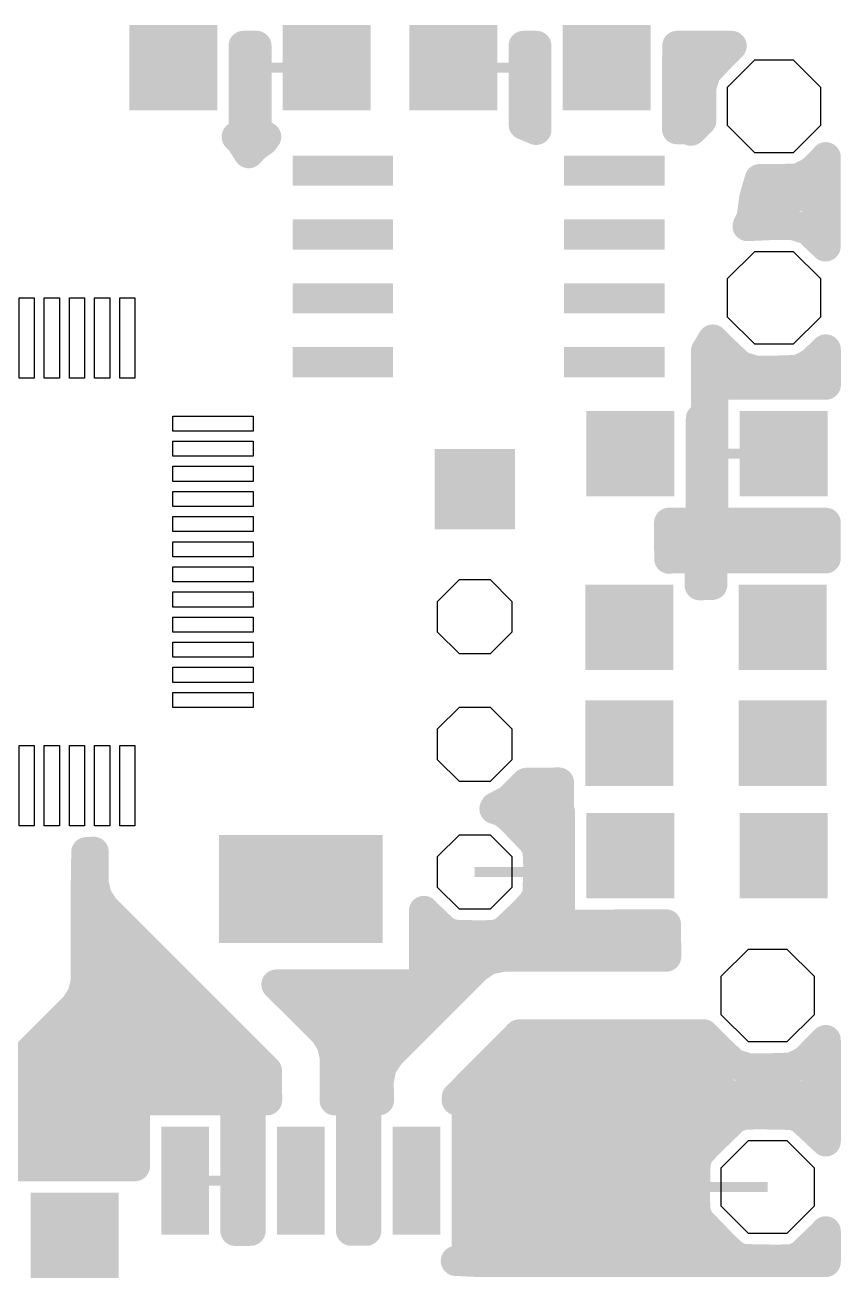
# Model space of a CAD drawing. Extents: x 0.4 to 35.4, y 0.5 to 25.5.
# Drawn here: x 19.18 to 35.4, y 0.58 to 25.51 of the extents above; entities that cross this region are included whole.
import ezdxf

# ---------------------------------------------------------------- set-up
doc = ezdxf.new("R2010")
doc.units = 0
doc.layers.add('Top', color=5, linetype='CONTINUOUS')

msp = doc.modelspace()

# ---------------------------------------------------------------- linework, layer by layer
at = {"layer": 'Top', "linetype": 'CONTINUOUS'}
for points, const_width in [([(23.777, 25.0994), (23.5219, 25.1)], 0.6), ([(23.5219, 25.1), (23.525, 23.29)], 0.6), ([(23.777, 23.29), (23.777, 25.0994)], 0.6), ([(29.345, 25.0994), (29.0906, 25.1)], 0.6), ([(29.0906, 25.1), (29.093, 23.5311)], 0.6), ([(29.345, 23.4306), (29.345, 25.0994)], 0.6), ([(32.1469, 25.1), (32.143, 23.4411)], 0.6), ([(33.2274, 25.0991), (32.1469, 25.1)], 0.6), ([(32.9897, 24.8614), (33.2274, 25.0991)], 0.6), ([(32.7147, 24.5686), (32.9897, 24.8614)], 0.6), ([(23.7782, 24.664), (25.176, 24.664)], 0.2), ([(27.694, 24.664), (29.0918, 24.664)], 0.2), ([(32.2022, 24.5033), (32.6139, 24.5033)], 0.6), ([(32.6241, 24.2787), (32.7147, 24.5686)], 0.6), ([(32.6241, 23.6164), (32.6241, 24.2787)], 0.6), ([(32.2022, 23.9067), (32.5616, 23.9067)], 0.6), ([(29.093, 23.5311), (29.3386, 23.4284)], 0.6), ([(32.143, 23.4411), (32.42, 23.44)], 0.6), ([(32.42, 23.4119), (32.6247, 23.614)], 0.6), ([(32.42, 23.44), (32.42, 23.4119)], 0.6), ([(23.525, 23.29), (23.3844, 23.29)], 0.6), ([(23.3844, 23.29), (23.4771, 23.1921)], 0.6), ([(23.4771, 23.1921), (23.6234, 22.9641)], 0.6), ([(23.7473, 23.0976), (23.9192, 23.2189)], 0.6), ([(23.9706, 23.29), (23.777, 23.29)], 0.6), ([(23.6234, 22.9641), (23.7473, 23.0976)], 0.6), ([(35.0946, 22.871), (34.8252, 22.6016)], 0.6), ([(35.097, 21.1086), (35.1, 22.8844)], 0.6), ([(33.7875, 22.4481), (33.68, 22.08)], 0.6), ([(34.1547, 22.4481), (33.7875, 22.4481)], 0.6), ([(34.5562, 22.4606), (34.1547, 22.4481)], 0.6), ([(34.8252, 22.6016), (34.5562, 22.4606)], 0.6), ([(33.68, 22.08), (33.626, 21.6826)], 0.6), ([(33.7397, 22.1167), (35.04, 22.1167)], 0.6), ([(33.626, 21.6826), (33.545, 21.5136)], 0.6), ([(33.545, 21.5136), (33.9893, 21.5339)], 0.6), ([(33.9893, 21.5339), (34.4547, 21.5339)], 0.6), ([(34.4547, 21.5339), (34.7446, 21.4433)], 0.6), ([(34.6303, 21.52), (35.04, 21.52)], 0.6), ([(34.7446, 21.4433), (35.097, 21.1086)], 0.6), ([(32.8543, 19.2561), (32.72, 19.03)], 0.6), ([(33.1066, 19.0037), (32.8543, 19.2561)], 0.6), ([(32.72, 19.03), (32.72, 17.682)], 0.6), ([(33.3994, 18.7287), (33.1066, 19.0037)], 0.6), ([(35.1, 19.0594), (34.8252, 18.7916)], 0.6), ([(35.1019, 18.358), (35.1, 19.0594)], 0.6), ([(33.6893, 18.6381), (33.3994, 18.7287)], 0.6), ([(34.5562, 18.6506), (34.1547, 18.6381)], 0.6), ([(34.8252, 18.7916), (34.5562, 18.6506)], 0.6), ([(32.7834, 18.5367), (35.04, 18.5367)], 0.6), ([(34.1547, 18.6381), (33.6893, 18.6381)], 0.6), ([(32.865, 15.61), (32.865, 18.358)], 0.6), ([(32.865, 18.358), (35.1019, 18.358)], 0.6), ([(32.6169, 17.682), (32.613, 15.61)], 0.6), ([(32.72, 17.682), (32.6169, 17.682)], 0.6), ([(32.8662, 16.984), (34.264, 16.984)], 0.2), ([(32.613, 15.61), (31.9849, 15.61)], 0.6), ([(31.9849, 15.61), (31.988, 14.8934)], 0.6), ([(32.0522, 15.5533), (35.04, 15.5533)], 0.6), ([(35.1, 15.6094), (32.865, 15.61)], 0.6), ([(35.0986, 14.902), (35.1, 15.6094)], 0.6), ([(32.0522, 14.9567), (35.04, 14.9567)], 0.6), ([(31.9961, 14.902), (32.591, 14.902)], 0.6), ([(32.591, 14.902), (32.591, 14.3676)], 0.6), ([(32.843, 14.374), (32.843, 14.902)], 0.6), ([(32.843, 14.902), (35.0986, 14.902)], 0.6), ([(32.591, 14.3676), (32.843, 14.374)], 0.6), ([(29.145, 10.434), (28.7967, 10.0903)], 0.6), ([(29.793, 10.4406), (29.145, 10.434)], 0.6), ([(29.793, 9.85), (29.793, 10.4406)], 0.6), ([(28.9491, 10.1833), (29.7291, 10.1833)], 0.6), ([(28.5277, 9.9493), (28.5112, 9.9163)], 0.6), ([(28.7967, 10.0903), (28.5277, 9.9493)], 0.6), ([(28.5112, 9.9163), (28.6804, 9.8574)], 0.6), ([(28.6804, 9.8574), (28.8392, 9.7273)], 0.6), ([(28.8392, 9.7273), (29.3042, 9.2429)], 0.6), ([(29.8144, 9.85), (29.793, 9.85)], 0.6), ([(29.815, 7.61), (29.815, 9.8506)], 0.6), ([(29.0428, 9.5867), (29.7572, 9.5867)], 0.6), ([(29.3042, 9.2429), (29.3714, 9.0769)], 0.6), ([(20.394, 9.0556), (20.382, 8.278)], 0.6), ([(20.5388, 9.0628), (20.394, 9.0556)], 0.6), ([(20.5388, 8.4347), (20.5388, 9.0628)], 0.6), ([(29.3714, 9.0769), (29.3832, 8.7862)], 0.6), ([(29.4459, 8.99), (29.7572, 8.99)], 0.6), ([(29.3832, 8.7862), (29.3695, 8.2348)], 0.6), ([(20.6122, 8.1288), (20.5388, 8.4347)], 0.6), ([(28.12, 8.66), (29.3834, 8.66)], 0.2), ([(20.382, 8.278), (20.382, 6.4794)], 0.6), ([(20.7362, 7.9581), (20.5764, 8.2189)], 0.6), ([(20.5764, 8.2189), (20.6122, 8.1288)], 0.6), ([(29.3695, 8.2348), (29.2996, 8.0699)], 0.6), ([(29.4459, 8.3933), (29.7572, 8.3933)], 0.6), ([(23.986, 4.7044), (20.7362, 7.9581)], 0.6), ([(29.2996, 8.0699), (29.1024, 7.856)], 0.6), ([(20.4459, 7.7967), (20.8416, 7.7967)], 0.6), ([(27.316, 7.6776), (27.1078, 7.8857)], 0.6), ([(27.1078, 7.8857), (27.109, 6.421)], 0.6), ([(29.1024, 7.856), (28.7029, 7.4758)], 0.6), ([(29.0991, 7.7967), (29.7572, 7.7967)], 0.6), ([(27.5299, 7.4804), (27.316, 7.6776)], 0.6), ([(27.6948, 7.4105), (27.5299, 7.4804)], 0.6), ([(28.7029, 7.4758), (28.5369, 7.4086)], 0.6), ([(31.922, 7.6176), (29.815, 7.61)], 0.6), ([(31.926, 6.976), (31.922, 7.6176)], 0.6), ([(20.4459, 7.2), (21.4322, 7.2)], 0.6), ([(27.1678, 7.2), (31.8666, 7.2)], 0.6), ([(28.2462, 7.3968), (27.6948, 7.4105)], 0.6), ([(28.5369, 7.4086), (28.2462, 7.3968)], 0.6), ([(28.3918, 6.9156), (28.6917, 6.976)], 0.6), ([(28.6917, 6.976), (31.926, 6.976)], 0.6), ([(26.4335, 5.0384), (28.1444, 6.7493)], 0.6), ([(28.1444, 6.7493), (28.3918, 6.9156)], 0.6), ([(20.382, 6.4794), (20.3106, 6.1819)], 0.6), ([(20.4459, 6.6033), (22.0322, 6.6033)], 0.6), ([(27.1678, 6.6033), (27.9384, 6.6033)], 0.6), ([(20.349, 6.2709), (20.1846, 6.0028)], 0.6), ([(20.3106, 6.1819), (20.349, 6.2709)], 0.6), ([(27.109, 6.421), (24.1746, 6.421)], 0.6), ([(24.1746, 6.421), (25.1366, 5.4641)], 0.6), ([(20.1846, 6.0028), (17.321, 3.1392)], 0.6), ([(20.2491, 6.0067), (22.6322, 6.0067)], 0.6), ([(24.6553, 6.0067), (27.3384, 6.0067)], 0.6), ([(25.1366, 5.4641), (25.2964, 5.2032)], 0.6), ([(19.6491, 5.41), (23.2228, 5.41)], 0.6), ([(25.2459, 5.41), (26.7478, 5.41)], 0.6), ([(25.2964, 5.2032), (25.2606, 5.2933)], 0.6), ([(25.2606, 5.2933), (25.334, 4.9875)], 0.6), ([(29.0034, 5.428), (27.7607, 4.1764)], 0.6), ([(32.6679, 5.4305), (29.0034, 5.428)], 0.6), ([(29.0522, 5.41), (32.6259, 5.41)], 0.6), ([(32.9786, 5.1197), (32.6679, 5.4305)], 0.6), ([(35.1, 5.3156), (34.6972, 4.9076)], 0.6), ([(35.1, 3.3), (35.1, 5.3156)], 0.6), ([(25.334, 4.9875), (25.334, 4.1156)], 0.6), ([(26.2642, 4.7837), (26.4335, 5.0384)], 0.6), ([(33.2714, 4.8447), (32.9786, 5.1197)], 0.6), ([(19.0584, 4.8133), (23.8228, 4.8133)], 0.6), ([(23.9891, 4.119), (23.986, 4.7044)], 0.6), ([(25.3959, 4.8133), (26.2134, 4.8133)], 0.6), ([(26.2068, 4.4911), (26.2642, 4.7837)], 0.6), ([(28.4616, 4.8133), (33.2634, 4.8133)], 0.6), ([(33.5613, 4.7541), (33.2714, 4.8447)], 0.6), ([(34.0267, 4.7541), (33.5613, 4.7541)], 0.6), ([(34.4282, 4.7666), (34.0267, 4.7541)], 0.6), ([(34.6972, 4.9076), (34.4282, 4.7666)], 0.6), ([(34.6303, 4.8133), (35.04, 4.8133)], 0.6), ([(26.2141, 4.119), (26.2068, 4.4911)], 0.6), ([(18.4584, 4.2167), (23.9259, 4.2167)], 0.6), ([(25.3959, 4.2167), (26.1478, 4.2167)], 0.6), ([(27.8616, 4.2167), (35.04, 4.2167)], 0.6), ([(21.3599, 2.806), (21.361, 4.119)], 0.6), ([(21.361, 4.119), (23.359, 4.119)], 0.6), ([(23.359, 4.119), (23.359, 1.5184)], 0.6), ([(23.661, 1.521), (23.661, 4.119)], 0.6), ([(23.661, 4.119), (23.9891, 4.119)], 0.6), ([(25.334, 4.1156), (25.659, 4.119)], 0.6), ([(25.659, 4.119), (25.659, 1.5221)], 0.6), ([(25.961, 1.521), (25.961, 4.119)], 0.6), ([(25.961, 4.119), (26.2141, 4.119)], 0.6), ([(27.7607, 4.1764), (27.761, 4.119)], 0.6), ([(27.761, 4.119), (27.959, 4.119)], 0.6), ([(27.959, 4.119), (27.959, 0.921)], 0.6), ([(32.7769, 3.2725), (33.2846, 3.7608)], 0.6), ([(33.2846, 3.7608), (33.4506, 3.828)], 0.6), ([(33.4506, 3.828), (33.7413, 3.8399)], 0.6), ([(33.7413, 3.8399), (34.4457, 3.8262)], 0.6), ([(34.4457, 3.8262), (34.6106, 3.7563)], 0.6), ([(34.6106, 3.7563), (34.8245, 3.5591)], 0.6), ([(17.8584, 3.62), (21.3009, 3.62)], 0.6), ([(23.4178, 3.62), (23.6026, 3.62)], 0.6), ([(25.7147, 3.62), (25.9078, 3.62)], 0.6), ([(28.0209, 3.62), (33.0666, 3.62)], 0.6), ([(34.8245, 3.5591), (35.1, 3.3)], 0.6), ([(34.8272, 3.62), (35.04, 3.62)], 0.6), ([(32.5797, 3.0586), (32.7769, 3.2725)], 0.6), ([(17.2209, 3.0233), (21.3009, 3.0233)], 0.6), ([(23.4178, 3.0233), (23.6026, 3.0233)], 0.6), ([(25.7147, 3.0233), (25.9078, 3.0233)], 0.6), ([(28.0209, 3.0233), (32.4947, 3.0233)], 0.6), ([(32.5098, 2.8937), (32.5797, 3.0586)], 0.6), ([(18.763, 2.806), (21.3599, 2.806)], 0.6), ([(32.4961, 2.1893), (32.5098, 2.8937)], 0.6), ([(22.36, 2.52), (23.3578, 2.52)], 0.2), ([(23.4178, 2.4267), (23.6026, 2.4267)], 0.6), ([(25.7147, 2.4267), (25.9078, 2.4267)], 0.6), ([(28.0209, 2.4267), (32.4384, 2.4267)], 0.6), ([(32.508, 1.8986), (32.4961, 2.1893)], 0.6), ([(32.496, 2.392), (33.944, 2.392)], 0.2), ([(23.4178, 1.83), (23.6026, 1.83)], 0.6), ([(25.7147, 1.83), (25.9078, 1.83)], 0.6), ([(28.0209, 1.83), (32.4666, 1.83)], 0.6), ([(32.5752, 1.7326), (32.508, 1.8986)], 0.6), ([(33.0635, 1.2249), (32.5752, 1.7326)], 0.6), ([(23.359, 1.5184), (23.661, 1.521)], 0.6), ([(25.659, 1.5221), (25.961, 1.521)], 0.6), ([(35.0992, 1.4996), (34.6034, 1.0232)], 0.6), ([(35.1, 0.9), (35.1, 1.5094)], 0.6), ([(28.0209, 1.2333), (32.9916, 1.2333)], 0.6), ([(33.2774, 1.0277), (33.0635, 1.2249)], 0.6), ([(33.4423, 0.9578), (33.2774, 1.0277)], 0.6), ([(34.1467, 0.9441), (33.4423, 0.9578)], 0.6), ([(34.4374, 0.956), (34.1467, 0.9441)], 0.6), ([(34.6034, 1.0232), (34.4374, 0.956)], 0.6), ([(27.959, 0.921), (27.7434, 0.921)], 0.6), ([(27.7434, 0.921), (28.2, 0.9)], 0.6), ([(28.2, 0.9), (35.1, 0.9)], 0.6)]:
    msp.add_lwpolyline(points, dxfattribs=dict(at, const_width=const_width))
at = {"layer": 'Top', "linetype": 'CONTINUOUS', "const_width": 0.3}
for points in [[(23.3719, 25.1, 1), (23.6719, 25.1, 1), (23.3719, 25.1, 1)], [(23.3719, 25.1, 1), (23.6719, 25.1, 1), (23.3719, 25.1, 1)], [(23.627, 25.0994, 1), (23.927, 25.0994, 1), (23.627, 25.0994, 1)], [(23.627, 25.0994, 1), (23.927, 25.0994, 1), (23.627, 25.0994, 1)], [(28.9406, 25.1, 1), (29.2406, 25.1, 1), (28.9406, 25.1, 1)], [(28.9406, 25.1, 1), (29.2406, 25.1, 1), (28.9406, 25.1, 1)], [(29.195, 25.0994, 1), (29.495, 25.0994, 1), (29.195, 25.0994, 1)], [(29.195, 25.0994, 1), (29.495, 25.0994, 1), (29.195, 25.0994, 1)], [(31.9969, 25.1, 1), (32.2969, 25.1, 1), (31.9969, 25.1, 1)], [(31.9969, 25.1, 1), (32.2969, 25.1, 1), (31.9969, 25.1, 1)], [(33.0774, 25.0991, 1), (33.3774, 25.0991, 1), (33.0774, 25.0991, 1)], [(33.0774, 25.0991, 1), (33.3774, 25.0991, 1), (33.0774, 25.0991, 1)], [(32.8397, 24.8614, 1), (33.1397, 24.8614, 1), (32.8397, 24.8614, 1)], [(32.8397, 24.8614, 1), (33.1397, 24.8614, 1), (32.8397, 24.8614, 1)], [(32.5647, 24.5686, 1), (32.8647, 24.5686, 1), (32.5647, 24.5686, 1)], [(32.5647, 24.5686, 1), (32.8647, 24.5686, 1), (32.5647, 24.5686, 1)], [(32.4741, 24.2787, 1), (32.7741, 24.2787, 1), (32.4741, 24.2787, 1)], [(32.4741, 24.2787, 1), (32.7741, 24.2787, 1), (32.4741, 24.2787, 1)], [(28.943, 23.5311, 1), (29.243, 23.5311, 1), (28.943, 23.5311, 1)], [(28.943, 23.5311, 1), (29.243, 23.5311, 1), (28.943, 23.5311, 1)], [(29.1886, 23.4284, 1), (29.4886, 23.4284, 1), (29.1886, 23.4284, 1)], [(29.195, 23.4306, 1), (29.495, 23.4306, 1), (29.195, 23.4306, 1)], [(31.993, 23.4411, 1), (32.293, 23.4411, 1), (31.993, 23.4411, 1)], [(31.993, 23.4411, 1), (32.293, 23.4411, 1), (31.993, 23.4411, 1)], [(32.27, 23.44, 1), (32.57, 23.44, 1), (32.27, 23.44, 1)], [(32.27, 23.44, 1), (32.57, 23.44, 1), (32.27, 23.44, 1)], [(32.27, 23.4119, 1), (32.57, 23.4119, 1), (32.27, 23.4119, 1)], [(32.27, 23.4119, 1), (32.57, 23.4119, 1), (32.27, 23.4119, 1)], [(32.4741, 23.6164, 1), (32.7741, 23.6164, 1), (32.4741, 23.6164, 1)], [(32.4747, 23.614, 1), (32.7747, 23.614, 1), (32.4747, 23.614, 1)], [(23.2344, 23.29, 1), (23.5344, 23.29, 1), (23.2344, 23.29, 1)], [(23.2344, 23.29, 1), (23.5344, 23.29, 1), (23.2344, 23.29, 1)], [(23.3271, 23.1921, 1), (23.6271, 23.1921, 1), (23.3271, 23.1921, 1)], [(23.3271, 23.1921, 1), (23.6271, 23.1921, 1), (23.3271, 23.1921, 1)], [(23.375, 23.29, 1), (23.675, 23.29, 1), (23.375, 23.29, 1)], [(23.375, 23.29, 1), (23.675, 23.29, 1), (23.375, 23.29, 1)], [(23.627, 23.29, 1), (23.927, 23.29, 1), (23.627, 23.29, 1)], [(23.627, 23.29, 1), (23.927, 23.29, 1), (23.627, 23.29, 1)], [(23.7692, 23.2189, 1), (24.0692, 23.2189, 1), (23.7692, 23.2189, 1)], [(23.8206, 23.29, 1), (24.1206, 23.29, 1), (23.8206, 23.29, 1)], [(23.4734, 22.9641, 1), (23.7734, 22.9641, 1), (23.4734, 22.9641, 1)], [(23.4734, 22.9641, 1), (23.7734, 22.9641, 1), (23.4734, 22.9641, 1)], [(23.5973, 23.0976, 1), (23.8973, 23.0976, 1), (23.5973, 23.0976, 1)], [(23.5973, 23.0976, 1), (23.8973, 23.0976, 1), (23.5973, 23.0976, 1)], [(34.9446, 22.871, 1), (35.2446, 22.871, 1), (34.9446, 22.871, 1)], [(34.95, 22.8844, 1), (35.25, 22.8844, 1), (34.95, 22.8844, 1)], [(33.6375, 22.4481, 1), (33.9375, 22.4481, 1), (33.6375, 22.4481, 1)], [(33.6375, 22.4481, 1), (33.9375, 22.4481, 1), (33.6375, 22.4481, 1)], [(34.0047, 22.4481, 1), (34.3047, 22.4481, 1), (34.0047, 22.4481, 1)], [(34.0047, 22.4481, 1), (34.3047, 22.4481, 1), (34.0047, 22.4481, 1)], [(34.4062, 22.4606, 1), (34.7062, 22.4606, 1), (34.4062, 22.4606, 1)], [(34.4062, 22.4606, 1), (34.7062, 22.4606, 1), (34.4062, 22.4606, 1)], [(34.6752, 22.6016, 1), (34.9752, 22.6016, 1), (34.6752, 22.6016, 1)], [(34.6752, 22.6016, 1), (34.9752, 22.6016, 1), (34.6752, 22.6016, 1)], [(33.53, 22.08, 1), (33.83, 22.08, 1), (33.53, 22.08, 1)], [(33.53, 22.08, 1), (33.83, 22.08, 1), (33.53, 22.08, 1)], [(33.476, 21.6826, 1), (33.776, 21.6826, 1), (33.476, 21.6826, 1)], [(33.476, 21.6826, 1), (33.776, 21.6826, 1), (33.476, 21.6826, 1)], [(33.395, 21.5136, 1), (33.695, 21.5136, 1), (33.395, 21.5136, 1)], [(33.395, 21.5136, 1), (33.695, 21.5136, 1), (33.395, 21.5136, 1)], [(33.8393, 21.5339, 1), (34.1393, 21.5339, 1), (33.8393, 21.5339, 1)], [(33.8393, 21.5339, 1), (34.1393, 21.5339, 1), (33.8393, 21.5339, 1)], [(34.3047, 21.5339, 1), (34.6047, 21.5339, 1), (34.3047, 21.5339, 1)], [(34.3047, 21.5339, 1), (34.6047, 21.5339, 1), (34.3047, 21.5339, 1)], [(34.5946, 21.4433, 1), (34.8946, 21.4433, 1), (34.5946, 21.4433, 1)], [(34.5946, 21.4433, 1), (34.8946, 21.4433, 1), (34.5946, 21.4433, 1)], [(34.947, 21.1086, 1), (35.247, 21.1086, 1), (34.947, 21.1086, 1)], [(34.947, 21.1086, 1), (35.247, 21.1086, 1), (34.947, 21.1086, 1)], [(32.7043, 19.2561, 1), (33.0043, 19.2561, 1), (32.7043, 19.2561, 1)], [(32.7043, 19.2561, 1), (33.0043, 19.2561, 1), (32.7043, 19.2561, 1)], [(32.57, 19.03, 1), (32.87, 19.03, 1), (32.57, 19.03, 1)], [(32.57, 19.03, 1), (32.87, 19.03, 1), (32.57, 19.03, 1)], [(32.9566, 19.0037, 1), (33.2566, 19.0037, 1), (32.9566, 19.0037, 1)], [(32.9566, 19.0037, 1), (33.2566, 19.0037, 1), (32.9566, 19.0037, 1)], [(34.95, 19.0594, 1), (35.25, 19.0594, 1), (34.95, 19.0594, 1)], [(34.95, 19.0594, 1), (35.25, 19.0594, 1), (34.95, 19.0594, 1)], [(33.2494, 18.7287, 1), (33.5494, 18.7287, 1), (33.2494, 18.7287, 1)], [(33.2494, 18.7287, 1), (33.5494, 18.7287, 1), (33.2494, 18.7287, 1)], [(34.4062, 18.6506, 1), (34.7062, 18.6506, 1), (34.4062, 18.6506, 1)], [(34.4062, 18.6506, 1), (34.7062, 18.6506, 1), (34.4062, 18.6506, 1)], [(34.6752, 18.7916, 1), (34.9752, 18.7916, 1), (34.6752, 18.7916, 1)], [(34.6752, 18.7916, 1), (34.9752, 18.7916, 1), (34.6752, 18.7916, 1)], [(33.5393, 18.6381, 1), (33.8393, 18.6381, 1), (33.5393, 18.6381, 1)], [(33.5393, 18.6381, 1), (33.8393, 18.6381, 1), (33.5393, 18.6381, 1)], [(34.0047, 18.6381, 1), (34.3047, 18.6381, 1), (34.0047, 18.6381, 1)], [(34.0047, 18.6381, 1), (34.3047, 18.6381, 1), (34.0047, 18.6381, 1)], [(32.715, 18.358, 1), (33.015, 18.358, 1), (32.715, 18.358, 1)], [(32.715, 18.358, 1), (33.015, 18.358, 1), (32.715, 18.358, 1)], [(34.9519, 18.358, 1), (35.2519, 18.358, 1), (34.9519, 18.358, 1)], [(34.9519, 18.358, 1), (35.2519, 18.358, 1), (34.9519, 18.358, 1)], [(32.4669, 17.682, 1), (32.7669, 17.682, 1), (32.4669, 17.682, 1)], [(32.4669, 17.682, 1), (32.7669, 17.682, 1), (32.4669, 17.682, 1)], [(32.57, 17.682, 1), (32.87, 17.682, 1), (32.57, 17.682, 1)], [(32.57, 17.682, 1), (32.87, 17.682, 1), (32.57, 17.682, 1)], [(31.8349, 15.61, 1), (32.1349, 15.61, 1), (31.8349, 15.61, 1)], [(31.8349, 15.61, 1), (32.1349, 15.61, 1), (31.8349, 15.61, 1)], [(32.463, 15.61, 1), (32.763, 15.61, 1), (32.463, 15.61, 1)], [(32.463, 15.61, 1), (32.763, 15.61, 1), (32.463, 15.61, 1)], [(32.715, 15.61, 1), (33.015, 15.61, 1), (32.715, 15.61, 1)], [(32.715, 15.61, 1), (33.015, 15.61, 1), (32.715, 15.61, 1)], [(34.95, 15.6094, 1), (35.25, 15.6094, 1), (34.95, 15.6094, 1)], [(34.95, 15.6094, 1), (35.25, 15.6094, 1), (34.95, 15.6094, 1)], [(31.838, 14.8934, 1), (32.138, 14.8934, 1), (31.838, 14.8934, 1)], [(31.8461, 14.902, 1), (32.1461, 14.902, 1), (31.8461, 14.902, 1)], [(32.441, 14.902, 1), (32.741, 14.902, 1), (32.441, 14.902, 1)], [(32.441, 14.902, 1), (32.741, 14.902, 1), (32.441, 14.902, 1)], [(32.693, 14.902, 1), (32.993, 14.902, 1), (32.693, 14.902, 1)], [(32.693, 14.902, 1), (32.993, 14.902, 1), (32.693, 14.902, 1)], [(34.9486, 14.902, 1), (35.2486, 14.902, 1), (34.9486, 14.902, 1)], [(34.9486, 14.902, 1), (35.2486, 14.902, 1), (34.9486, 14.902, 1)], [(32.441, 14.3676, 1), (32.741, 14.3676, 1), (32.441, 14.3676, 1)], [(32.441, 14.3676, 1), (32.741, 14.3676, 1), (32.441, 14.3676, 1)], [(32.693, 14.374, 1), (32.993, 14.374, 1), (32.693, 14.374, 1)], [(32.693, 14.374, 1), (32.993, 14.374, 1), (32.693, 14.374, 1)], [(28.995, 10.434, 1), (29.295, 10.434, 1), (28.995, 10.434, 1)], [(28.995, 10.434, 1), (29.295, 10.434, 1), (28.995, 10.434, 1)], [(29.643, 10.4406, 1), (29.943, 10.4406, 1), (29.643, 10.4406, 1)], [(29.643, 10.4406, 1), (29.943, 10.4406, 1), (29.643, 10.4406, 1)], [(28.3777, 9.9493, 1), (28.6777, 9.9493, 1), (28.3777, 9.9493, 1)], [(28.3777, 9.9493, 1), (28.6777, 9.9493, 1), (28.3777, 9.9493, 1)], [(28.6467, 10.0903, 1), (28.9467, 10.0903, 1), (28.6467, 10.0903, 1)], [(28.6467, 10.0903, 1), (28.9467, 10.0903, 1), (28.6467, 10.0903, 1)], [(28.3612, 9.9163, 1), (28.6612, 9.9163, 1), (28.3612, 9.9163, 1)], [(28.3612, 9.9163, 1), (28.6612, 9.9163, 1), (28.3612, 9.9163, 1)], [(28.5304, 9.8574, 1), (28.8304, 9.8574, 1), (28.5304, 9.8574, 1)], [(28.5304, 9.8574, 1), (28.8304, 9.8574, 1), (28.5304, 9.8574, 1)], [(28.6892, 9.7273, 1), (28.9892, 9.7273, 1), (28.6892, 9.7273, 1)], [(28.6892, 9.7273, 1), (28.9892, 9.7273, 1), (28.6892, 9.7273, 1)], [(29.643, 9.85, 1), (29.943, 9.85, 1), (29.643, 9.85, 1)], [(29.643, 9.85, 1), (29.943, 9.85, 1), (29.643, 9.85, 1)], [(29.6644, 9.85, 1), (29.9644, 9.85, 1), (29.6644, 9.85, 1)], [(29.665, 9.8506, 1), (29.965, 9.8506, 1), (29.665, 9.8506, 1)], [(29.1542, 9.2429, 1), (29.4542, 9.2429, 1), (29.1542, 9.2429, 1)], [(29.1542, 9.2429, 1), (29.4542, 9.2429, 1), (29.1542, 9.2429, 1)], [(20.244, 9.0556, 1), (20.544, 9.0556, 1), (20.244, 9.0556, 1)], [(20.244, 9.0556, 1), (20.544, 9.0556, 1), (20.244, 9.0556, 1)], [(20.3888, 9.0628, 1), (20.6888, 9.0628, 1), (20.3888, 9.0628, 1)], [(20.3888, 9.0628, 1), (20.6888, 9.0628, 1), (20.3888, 9.0628, 1)], [(29.2214, 9.0769, 1), (29.5214, 9.0769, 1), (29.2214, 9.0769, 1)], [(29.2214, 9.0769, 1), (29.5214, 9.0769, 1), (29.2214, 9.0769, 1)], [(29.2332, 8.7862, 1), (29.5332, 8.7862, 1), (29.2332, 8.7862, 1)], [(29.2332, 8.7862, 1), (29.5332, 8.7862, 1), (29.2332, 8.7862, 1)], [(20.3888, 8.4347, 1), (20.6888, 8.4347, 1), (20.3888, 8.4347, 1)], [(20.3888, 8.4347, 1), (20.6888, 8.4347, 1), (20.3888, 8.4347, 1)], [(20.232, 8.278, 1), (20.532, 8.278, 1), (20.232, 8.278, 1)], [(20.232, 8.278, 1), (20.532, 8.278, 1), (20.232, 8.278, 1)], [(20.4264, 8.2189, 1), (20.7264, 8.2189, 1), (20.4264, 8.2189, 1)], [(20.4264, 8.2189, 1), (20.7264, 8.2189, 1), (20.4264, 8.2189, 1)], [(29.2195, 8.2348, 1), (29.5195, 8.2348, 1), (29.2195, 8.2348, 1)], [(29.2195, 8.2348, 1), (29.5195, 8.2348, 1), (29.2195, 8.2348, 1)], [(20.4622, 8.1288, 1), (20.7622, 8.1288, 1), (20.4622, 8.1288, 1)], [(20.4622, 8.1288, 1), (20.7622, 8.1288, 1), (20.4622, 8.1288, 1)], [(20.5862, 7.9581, 1), (20.8862, 7.9581, 1), (20.5862, 7.9581, 1)], [(20.5862, 7.9581, 1), (20.8862, 7.9581, 1), (20.5862, 7.9581, 1)], [(29.1496, 8.0699, 1), (29.4496, 8.0699, 1), (29.1496, 8.0699, 1)], [(29.1496, 8.0699, 1), (29.4496, 8.0699, 1), (29.1496, 8.0699, 1)], [(26.9578, 7.8857, 1), (27.2578, 7.8857, 1), (26.9578, 7.8857, 1)], [(26.9578, 7.8857, 1), (27.2578, 7.8857, 1), (26.9578, 7.8857, 1)], [(28.9524, 7.856, 1), (29.2524, 7.856, 1), (28.9524, 7.856, 1)], [(28.9524, 7.856, 1), (29.2524, 7.856, 1), (28.9524, 7.856, 1)], [(27.166, 7.6776, 1), (27.466, 7.6776, 1), (27.166, 7.6776, 1)], [(27.166, 7.6776, 1), (27.466, 7.6776, 1), (27.166, 7.6776, 1)], [(27.3799, 7.4804, 1), (27.6799, 7.4804, 1), (27.3799, 7.4804, 1)], [(27.3799, 7.4804, 1), (27.6799, 7.4804, 1), (27.3799, 7.4804, 1)], [(28.5529, 7.4758, 1), (28.8529, 7.4758, 1), (28.5529, 7.4758, 1)], [(28.5529, 7.4758, 1), (28.8529, 7.4758, 1), (28.5529, 7.4758, 1)], [(29.665, 7.61, 1), (29.965, 7.61, 1), (29.665, 7.61, 1)], [(29.665, 7.61, 1), (29.965, 7.61, 1), (29.665, 7.61, 1)], [(31.772, 7.6176, 1), (32.072, 7.6176, 1), (31.772, 7.6176, 1)], [(31.772, 7.6176, 1), (32.072, 7.6176, 1), (31.772, 7.6176, 1)], [(27.5448, 7.4105, 1), (27.8448, 7.4105, 1), (27.5448, 7.4105, 1)], [(27.5448, 7.4105, 1), (27.8448, 7.4105, 1), (27.5448, 7.4105, 1)], [(28.0962, 7.3968, 1), (28.3962, 7.3968, 1), (28.0962, 7.3968, 1)], [(28.0962, 7.3968, 1), (28.3962, 7.3968, 1), (28.0962, 7.3968, 1)], [(28.3869, 7.4086, 1), (28.6869, 7.4086, 1), (28.3869, 7.4086, 1)], [(28.3869, 7.4086, 1), (28.6869, 7.4086, 1), (28.3869, 7.4086, 1)], [(28.5417, 6.976, 1), (28.8417, 6.976, 1), (28.5417, 6.976, 1)], [(28.5417, 6.976, 1), (28.8417, 6.976, 1), (28.5417, 6.976, 1)], [(31.776, 6.976, 1), (32.076, 6.976, 1), (31.776, 6.976, 1)], [(31.776, 6.976, 1), (32.076, 6.976, 1), (31.776, 6.976, 1)], [(27.9944, 6.7493, 1), (28.2944, 6.7493, 1), (27.9944, 6.7493, 1)], [(27.9944, 6.7493, 1), (28.2944, 6.7493, 1), (27.9944, 6.7493, 1)], [(28.2418, 6.9156, 1), (28.5418, 6.9156, 1), (28.2418, 6.9156, 1)], [(28.2418, 6.9156, 1), (28.5418, 6.9156, 1), (28.2418, 6.9156, 1)], [(20.232, 6.4794, 1), (20.532, 6.4794, 1), (20.232, 6.4794, 1)], [(20.232, 6.4794, 1), (20.532, 6.4794, 1), (20.232, 6.4794, 1)], [(20.199, 6.2709, 1), (20.499, 6.2709, 1), (20.199, 6.2709, 1)], [(20.199, 6.2709, 1), (20.499, 6.2709, 1), (20.199, 6.2709, 1)], [(24.0246, 6.421, 1), (24.3246, 6.421, 1), (24.0246, 6.421, 1)], [(24.0246, 6.421, 1), (24.3246, 6.421, 1), (24.0246, 6.421, 1)], [(26.959, 6.421, 1), (27.259, 6.421, 1), (26.959, 6.421, 1)], [(26.959, 6.421, 1), (27.259, 6.421, 1), (26.959, 6.421, 1)], [(20.0346, 6.0028, 1), (20.3346, 6.0028, 1), (20.0346, 6.0028, 1)], [(20.0346, 6.0028, 1), (20.3346, 6.0028, 1), (20.0346, 6.0028, 1)], [(20.1606, 6.1819, 1), (20.4606, 6.1819, 1), (20.1606, 6.1819, 1)], [(20.1606, 6.1819, 1), (20.4606, 6.1819, 1), (20.1606, 6.1819, 1)], [(24.9866, 5.4641, 1), (25.2866, 5.4641, 1), (24.9866, 5.4641, 1)], [(24.9866, 5.4641, 1), (25.2866, 5.4641, 1), (24.9866, 5.4641, 1)], [(25.1106, 5.2933, 1), (25.4106, 5.2933, 1), (25.1106, 5.2933, 1)], [(25.1106, 5.2933, 1), (25.4106, 5.2933, 1), (25.1106, 5.2933, 1)], [(25.1464, 5.2032, 1), (25.4464, 5.2032, 1), (25.1464, 5.2032, 1)], [(25.1464, 5.2032, 1), (25.4464, 5.2032, 1), (25.1464, 5.2032, 1)], [(28.8534, 5.428, 1), (29.1534, 5.428, 1), (28.8534, 5.428, 1)], [(28.8534, 5.428, 1), (29.1534, 5.428, 1), (28.8534, 5.428, 1)], [(32.5179, 5.4305, 1), (32.8179, 5.4305, 1), (32.5179, 5.4305, 1)], [(32.5179, 5.4305, 1), (32.8179, 5.4305, 1), (32.5179, 5.4305, 1)], [(34.95, 5.3156, 1), (35.25, 5.3156, 1), (34.95, 5.3156, 1)], [(34.95, 5.3156, 1), (35.25, 5.3156, 1), (34.95, 5.3156, 1)], [(25.184, 4.9875, 1), (25.484, 4.9875, 1), (25.184, 4.9875, 1)], [(25.184, 4.9875, 1), (25.484, 4.9875, 1), (25.184, 4.9875, 1)], [(26.2835, 5.0384, 1), (26.5835, 5.0384, 1), (26.2835, 5.0384, 1)], [(26.2835, 5.0384, 1), (26.5835, 5.0384, 1), (26.2835, 5.0384, 1)], [(32.8286, 5.1197, 1), (33.1286, 5.1197, 1), (32.8286, 5.1197, 1)], [(32.8286, 5.1197, 1), (33.1286, 5.1197, 1), (32.8286, 5.1197, 1)], [(23.836, 4.7044, 1), (24.136, 4.7044, 1), (23.836, 4.7044, 1)], [(23.836, 4.7044, 1), (24.136, 4.7044, 1), (23.836, 4.7044, 1)], [(26.1142, 4.7837, 1), (26.4142, 4.7837, 1), (26.1142, 4.7837, 1)], [(26.1142, 4.7837, 1), (26.4142, 4.7837, 1), (26.1142, 4.7837, 1)], [(33.1214, 4.8447, 1), (33.4214, 4.8447, 1), (33.1214, 4.8447, 1)], [(33.1214, 4.8447, 1), (33.4214, 4.8447, 1), (33.1214, 4.8447, 1)], [(33.4113, 4.7541, 1), (33.7113, 4.7541, 1), (33.4113, 4.7541, 1)], [(33.4113, 4.7541, 1), (33.7113, 4.7541, 1), (33.4113, 4.7541, 1)], [(33.8767, 4.7541, 1), (34.1767, 4.7541, 1), (33.8767, 4.7541, 1)], [(33.8767, 4.7541, 1), (34.1767, 4.7541, 1), (33.8767, 4.7541, 1)], [(34.2782, 4.7666, 1), (34.5782, 4.7666, 1), (34.2782, 4.7666, 1)], [(34.2782, 4.7666, 1), (34.5782, 4.7666, 1), (34.2782, 4.7666, 1)], [(34.5472, 4.9076, 1), (34.8472, 4.9076, 1), (34.5472, 4.9076, 1)], [(34.5472, 4.9076, 1), (34.8472, 4.9076, 1), (34.5472, 4.9076, 1)], [(26.0568, 4.4911, 1), (26.3568, 4.4911, 1), (26.0568, 4.4911, 1)], [(26.0568, 4.4911, 1), (26.3568, 4.4911, 1), (26.0568, 4.4911, 1)], [(21.211, 4.119, 1), (21.511, 4.119, 1), (21.211, 4.119, 1)], [(21.211, 4.119, 1), (21.511, 4.119, 1), (21.211, 4.119, 1)], [(23.209, 4.119, 1), (23.509, 4.119, 1), (23.209, 4.119, 1)], [(23.209, 4.119, 1), (23.509, 4.119, 1), (23.209, 4.119, 1)], [(23.511, 4.119, 1), (23.811, 4.119, 1), (23.511, 4.119, 1)], [(23.511, 4.119, 1), (23.811, 4.119, 1), (23.511, 4.119, 1)], [(23.8391, 4.119, 1), (24.1391, 4.119, 1), (23.8391, 4.119, 1)], [(23.8391, 4.119, 1), (24.1391, 4.119, 1), (23.8391, 4.119, 1)], [(25.184, 4.1156, 1), (25.484, 4.1156, 1), (25.184, 4.1156, 1)], [(25.184, 4.1156, 1), (25.484, 4.1156, 1), (25.184, 4.1156, 1)], [(25.509, 4.119, 1), (25.809, 4.119, 1), (25.509, 4.119, 1)], [(25.509, 4.119, 1), (25.809, 4.119, 1), (25.509, 4.119, 1)], [(25.811, 4.119, 1), (26.111, 4.119, 1), (25.811, 4.119, 1)], [(25.811, 4.119, 1), (26.111, 4.119, 1), (25.811, 4.119, 1)], [(26.0641, 4.119, 1), (26.3641, 4.119, 1), (26.0641, 4.119, 1)], [(26.0641, 4.119, 1), (26.3641, 4.119, 1), (26.0641, 4.119, 1)], [(27.6107, 4.1764, 1), (27.9107, 4.1764, 1), (27.6107, 4.1764, 1)], [(27.6107, 4.1764, 1), (27.9107, 4.1764, 1), (27.6107, 4.1764, 1)], [(27.611, 4.119, 1), (27.911, 4.119, 1), (27.611, 4.119, 1)], [(27.611, 4.119, 1), (27.911, 4.119, 1), (27.611, 4.119, 1)], [(27.809, 4.119, 1), (28.109, 4.119, 1), (27.809, 4.119, 1)], [(27.809, 4.119, 1), (28.109, 4.119, 1), (27.809, 4.119, 1)], [(33.1346, 3.7608, 1), (33.4346, 3.7608, 1), (33.1346, 3.7608, 1)], [(33.1346, 3.7608, 1), (33.4346, 3.7608, 1), (33.1346, 3.7608, 1)], [(33.3006, 3.828, 1), (33.6006, 3.828, 1), (33.3006, 3.828, 1)], [(33.3006, 3.828, 1), (33.6006, 3.828, 1), (33.3006, 3.828, 1)], [(33.5913, 3.8399, 1), (33.8913, 3.8399, 1), (33.5913, 3.8399, 1)], [(33.5913, 3.8399, 1), (33.8913, 3.8399, 1), (33.5913, 3.8399, 1)], [(34.2957, 3.8262, 1), (34.5957, 3.8262, 1), (34.2957, 3.8262, 1)], [(34.2957, 3.8262, 1), (34.5957, 3.8262, 1), (34.2957, 3.8262, 1)], [(34.4606, 3.7563, 1), (34.7606, 3.7563, 1), (34.4606, 3.7563, 1)], [(34.4606, 3.7563, 1), (34.7606, 3.7563, 1), (34.4606, 3.7563, 1)], [(34.6745, 3.5591, 1), (34.9745, 3.5591, 1), (34.6745, 3.5591, 1)], [(34.6745, 3.5591, 1), (34.9745, 3.5591, 1), (34.6745, 3.5591, 1)], [(32.6269, 3.2725, 1), (32.9269, 3.2725, 1), (32.6269, 3.2725, 1)], [(32.6269, 3.2725, 1), (32.9269, 3.2725, 1), (32.6269, 3.2725, 1)], [(34.95, 3.3, 1), (35.25, 3.3, 1), (34.95, 3.3, 1)], [(34.95, 3.3, 1), (35.25, 3.3, 1), (34.95, 3.3, 1)], [(32.4297, 3.0586, 1), (32.7297, 3.0586, 1), (32.4297, 3.0586, 1)], [(32.4297, 3.0586, 1), (32.7297, 3.0586, 1), (32.4297, 3.0586, 1)], [(21.2099, 2.806, 1), (21.5099, 2.806, 1), (21.2099, 2.806, 1)], [(21.2099, 2.806, 1), (21.5099, 2.806, 1), (21.2099, 2.806, 1)], [(32.3598, 2.8937, 1), (32.6598, 2.8937, 1), (32.3598, 2.8937, 1)], [(32.3598, 2.8937, 1), (32.6598, 2.8937, 1), (32.3598, 2.8937, 1)], [(32.3461, 2.1893, 1), (32.6461, 2.1893, 1), (32.3461, 2.1893, 1)], [(32.3461, 2.1893, 1), (32.6461, 2.1893, 1), (32.3461, 2.1893, 1)], [(32.358, 1.8986, 1), (32.658, 1.8986, 1), (32.358, 1.8986, 1)], [(32.358, 1.8986, 1), (32.658, 1.8986, 1), (32.358, 1.8986, 1)], [(32.4252, 1.7326, 1), (32.7252, 1.7326, 1), (32.4252, 1.7326, 1)], [(32.4252, 1.7326, 1), (32.7252, 1.7326, 1), (32.4252, 1.7326, 1)], [(23.209, 1.5184, 1), (23.509, 1.5184, 1), (23.209, 1.5184, 1)], [(23.209, 1.5184, 1), (23.509, 1.5184, 1), (23.209, 1.5184, 1)], [(23.511, 1.521, 1), (23.811, 1.521, 1), (23.511, 1.521, 1)], [(23.511, 1.521, 1), (23.811, 1.521, 1), (23.511, 1.521, 1)], [(25.509, 1.5221, 1), (25.809, 1.5221, 1), (25.509, 1.5221, 1)], [(25.509, 1.5221, 1), (25.809, 1.5221, 1), (25.509, 1.5221, 1)], [(25.811, 1.521, 1), (26.111, 1.521, 1), (25.811, 1.521, 1)], [(25.811, 1.521, 1), (26.111, 1.521, 1), (25.811, 1.521, 1)], [(34.9492, 1.4996, 1), (35.2492, 1.4996, 1), (34.9492, 1.4996, 1)], [(34.95, 1.5094, 1), (35.25, 1.5094, 1), (34.95, 1.5094, 1)], [(32.9135, 1.2249, 1), (33.2135, 1.2249, 1), (32.9135, 1.2249, 1)], [(32.9135, 1.2249, 1), (33.2135, 1.2249, 1), (32.9135, 1.2249, 1)], [(33.1274, 1.0277, 1), (33.4274, 1.0277, 1), (33.1274, 1.0277, 1)], [(33.1274, 1.0277, 1), (33.4274, 1.0277, 1), (33.1274, 1.0277, 1)], [(33.2923, 0.9578, 1), (33.5923, 0.9578, 1), (33.2923, 0.9578, 1)], [(33.2923, 0.9578, 1), (33.5923, 0.9578, 1), (33.2923, 0.9578, 1)], [(34.2874, 0.956, 1), (34.5874, 0.956, 1), (34.2874, 0.956, 1)], [(34.2874, 0.956, 1), (34.5874, 0.956, 1), (34.2874, 0.956, 1)], [(34.4534, 1.0232, 1), (34.7534, 1.0232, 1), (34.4534, 1.0232, 1)], [(34.4534, 1.0232, 1), (34.7534, 1.0232, 1), (34.4534, 1.0232, 1)], [(27.5934, 0.921, 1), (27.8934, 0.921, 1), (27.5934, 0.921, 1)], [(27.5934, 0.921, 1), (27.8934, 0.921, 1), (27.5934, 0.921, 1)], [(27.809, 0.921, 1), (28.109, 0.921, 1), (27.809, 0.921, 1)], [(27.809, 0.921, 1), (28.109, 0.921, 1), (27.809, 0.921, 1)], [(28.05, 0.9, 1), (28.35, 0.9, 1), (28.05, 0.9, 1)], [(28.05, 0.9, 1), (28.35, 0.9, 1), (28.05, 0.9, 1)], [(33.9967, 0.9441, 1), (34.2967, 0.9441, 1), (33.9967, 0.9441, 1)], [(33.9967, 0.9441, 1), (34.2967, 0.9441, 1), (33.9967, 0.9441, 1)], [(34.95, 0.9, 1), (35.25, 0.9, 1), (34.95, 0.9, 1)], [(34.95, 0.9, 1), (35.25, 0.9, 1), (34.95, 0.9, 1)]]:
    msp.add_lwpolyline(points, format="xyb", dxfattribs=at)
at = {"layer": 'Top', "linetype": 'CONTINUOUS'}
for points in [[(33.1481, 23.5133), (33.1481, 24.2787), (33.6893, 24.8199), (34.4547, 24.8199), (34.9959, 24.2787), (34.9959, 23.5133), (34.4547, 22.9721), (33.6893, 22.9721), (33.1481, 23.5133)], [(33.1481, 19.7033), (33.1481, 20.4687), (33.6893, 21.0099), (34.4547, 21.0099), (34.9959, 20.4687), (34.9959, 19.7033), (34.4547, 19.1621), (33.6893, 19.1621), (33.1481, 19.7033)], [(19.358, 18.488), (19.058, 18.488), (19.058, 20.088), (19.358, 20.088), (19.358, 18.488)], [(19.858, 18.488), (19.558, 18.488), (19.558, 20.088), (19.858, 20.088), (19.858, 18.488)], [(20.358, 18.488), (20.058, 18.488), (20.058, 20.088), (20.358, 20.088), (20.358, 18.488)], [(20.858, 18.488), (20.558, 18.488), (20.558, 20.088), (20.858, 20.088), (20.858, 18.488)], [(21.358, 18.488), (21.058, 18.488), (21.058, 20.088), (21.358, 20.088), (21.358, 18.488)], [(23.713, 17.733), (23.713, 17.433), (22.113, 17.433), (22.113, 17.733), (23.713, 17.733)], [(23.713, 17.233), (23.713, 16.933), (22.113, 16.933), (22.113, 17.233), (23.713, 17.233)], [(23.713, 16.733), (23.713, 16.433), (22.113, 16.433), (22.113, 16.733), (23.713, 16.733)], [(23.713, 16.233), (23.713, 15.933), (22.113, 15.933), (22.113, 16.233), (23.713, 16.233)], [(23.713, 15.733), (23.713, 15.433), (22.113, 15.433), (22.113, 15.733), (23.713, 15.733)], [(23.713, 15.233), (23.713, 14.933), (22.113, 14.933), (22.113, 15.233), (23.713, 15.233)], [(23.713, 14.733), (23.713, 14.433), (22.113, 14.433), (22.113, 14.733), (23.713, 14.733)], [(27.3808, 13.4338), (27.3808, 14.0462), (27.8138, 14.4792), (28.4262, 14.4792), (28.8592, 14.0462), (28.8592, 13.4338), (28.4262, 13.0008), (27.8138, 13.0008), (27.3808, 13.4338)], [(23.713, 14.233), (23.713, 13.933), (22.113, 13.933), (22.113, 14.233), (23.713, 14.233)], [(23.713, 13.733), (23.713, 13.433), (22.113, 13.433), (22.113, 13.733), (23.713, 13.733)], [(23.713, 13.233), (23.713, 12.933), (22.113, 12.933), (22.113, 13.233), (23.713, 13.233)], [(23.713, 12.733), (23.713, 12.433), (22.113, 12.433), (22.113, 12.733), (23.713, 12.733)], [(23.713, 12.233), (23.713, 11.933), (22.113, 11.933), (22.113, 12.233), (23.713, 12.233)], [(27.3808, 10.8938), (27.3808, 11.5062), (27.8138, 11.9392), (28.4262, 11.9392), (28.8592, 11.5062), (28.8592, 10.8938), (28.4262, 10.4608), (27.8138, 10.4608), (27.3808, 10.8938)], [(19.358, 9.578), (19.058, 9.578), (19.058, 11.178), (19.358, 11.178), (19.358, 9.578)], [(19.858, 9.578), (19.558, 9.578), (19.558, 11.178), (19.858, 11.178), (19.858, 9.578)], [(20.358, 9.578), (20.058, 9.578), (20.058, 11.178), (20.358, 11.178), (20.358, 9.578)], [(20.858, 9.578), (20.558, 9.578), (20.558, 11.178), (20.858, 11.178), (20.858, 9.578)], [(21.358, 9.578), (21.058, 9.578), (21.058, 11.178), (21.358, 11.178), (21.358, 9.578)], [(27.3808, 8.3538), (27.3808, 8.9662), (27.8138, 9.3992), (28.4262, 9.3992), (28.8592, 8.9662), (28.8592, 8.3538), (28.4262, 7.9208), (27.8138, 7.9208), (27.3808, 8.3538)], [(34.8679, 6.5847), (34.8679, 5.8193), (34.3267, 5.2781), (33.5613, 5.2781), (33.0201, 5.8193), (33.0201, 6.5847), (33.5613, 7.1259), (34.3267, 7.1259), (34.8679, 6.5847)], [(34.8679, 2.7747), (34.8679, 2.0093), (34.3267, 1.4681), (33.5613, 1.4681), (33.0201, 2.0093), (33.0201, 2.7747), (33.5613, 3.3159), (34.3267, 3.3159), (34.8679, 2.7747)]]:
    msp.add_lwpolyline(points, dxfattribs=at)
at = {"layer": 'Top'}
for points in [[(21.251, 25.514), (23.001, 25.514), (21.251, 23.814), (23.001, 23.814)], [(24.301, 25.514), (26.051, 25.514), (24.301, 23.814), (26.051, 23.814)], [(26.819, 25.514), (28.569, 25.514), (26.819, 23.814), (28.569, 23.814)], [(29.869, 25.514), (31.619, 25.514), (29.869, 23.814), (31.619, 23.814)], [(24.496, 22.916), (26.496, 22.916), (24.496, 22.316), (26.496, 22.316)], [(29.896, 22.916), (31.896, 22.916), (29.896, 22.316), (31.896, 22.316)], [(24.496, 21.646), (26.496, 21.646), (24.496, 21.046), (26.496, 21.046)], [(29.896, 21.646), (31.896, 21.646), (29.896, 21.046), (31.896, 21.046)], [(24.496, 20.376), (26.496, 20.376), (24.496, 19.776), (26.496, 19.776)], [(29.896, 20.376), (31.896, 20.376), (29.896, 19.776), (31.896, 19.776)], [(24.496, 19.106), (26.496, 19.106), (24.496, 18.506), (26.496, 18.506)], [(29.896, 19.106), (31.896, 19.106), (29.896, 18.506), (31.896, 18.506)], [(30.339, 17.834), (32.089, 17.834), (30.339, 16.134), (32.089, 16.134)], [(33.389, 17.834), (35.139, 17.834), (33.389, 16.134), (35.139, 16.134)], [(27.32, 17.08), (28.92, 17.08), (27.32, 15.48), (28.92, 15.48)], [(30.317, 14.378), (32.067, 14.378), (30.317, 12.678), (32.067, 12.678)], [(33.367, 14.378), (35.117, 14.378), (33.367, 12.678), (35.117, 12.678)], [(30.317, 12.074), (32.067, 12.074), (30.317, 10.374), (32.067, 10.374)], [(33.367, 12.074), (35.117, 12.074), (33.367, 10.374), (35.117, 10.374)], [(30.339, 9.834), (32.089, 9.834), (30.339, 8.134), (32.089, 8.134)], [(33.389, 9.834), (35.139, 9.834), (33.389, 8.134), (35.139, 8.134)], [(23.035, 9.395), (26.285, 9.395), (23.035, 7.245), (26.285, 7.245)], [(21.885, 3.595), (22.835, 3.595), (21.885, 1.445), (22.835, 1.445)], [(24.185, 3.595), (25.135, 3.595), (24.185, 1.445), (25.135, 1.445)], [(26.485, 3.595), (27.435, 3.595), (26.485, 1.445), (27.435, 1.445)], [(19.287, 2.282), (21.037, 2.282), (19.287, 0.582), (21.037, 0.582)]]:
    msp.add_solid(points, dxfattribs=at)

doc.saveas('drawing.dxf')
